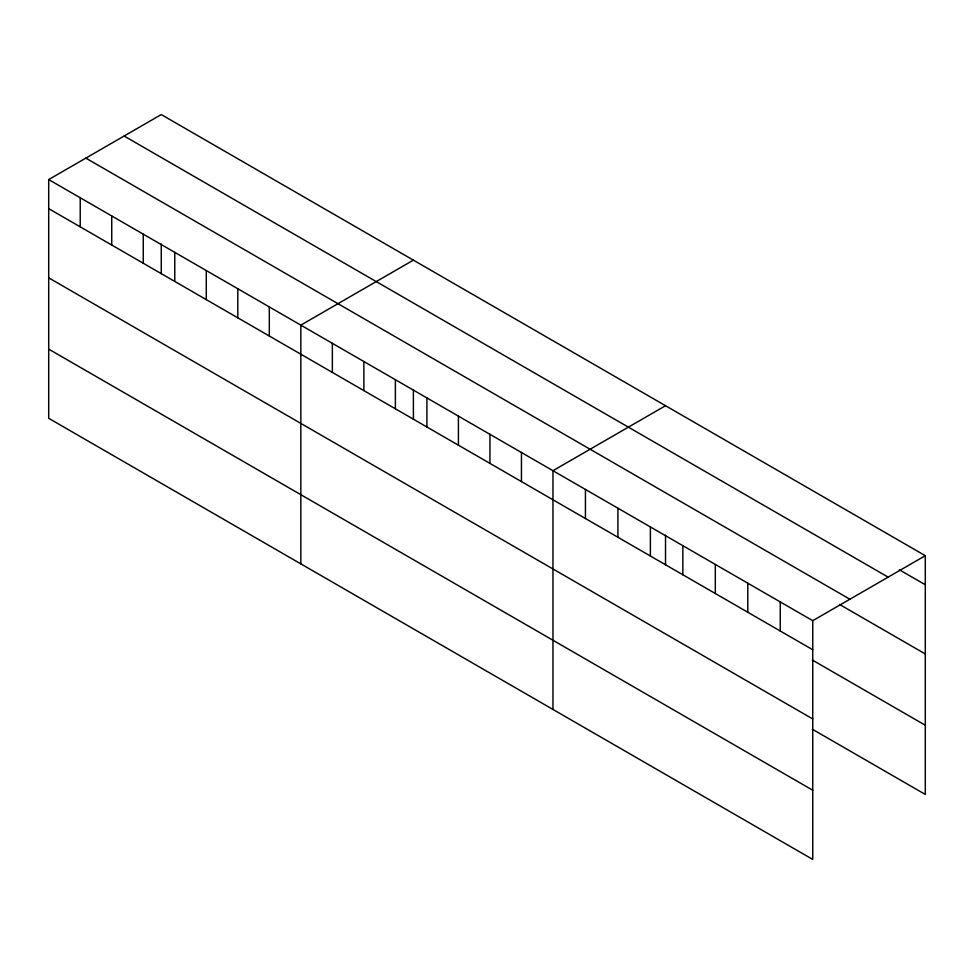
<?xml version="1.0" encoding="UTF-8"?>
<svg xmlns="http://www.w3.org/2000/svg" width="974" height="974" viewBox="0 0 974 974"><rect width="100%" height="100%" fill="white"/><g stroke="black" fill="none" stroke-linecap="round" stroke-linejoin="round"><path stroke-width="1.46" d="M48.7 179.569L812.742 620.682L812.742 859.421L48.7 418.309L48.7 179.569L161.258 114.579L925.3 555.691L925.3 794.431L812.304 729.197M413.39 260.143L300.832 325.133L300.832 563.873M665.522 405.708L552.964 470.698L552.964 709.437M812.742 620.682L925.3 555.691M899.319 569.766L925.3 584.765M124.112 136.019L888.154 577.132M85.846 158.117L849.888 599.229M839.576 604.464L925.3 653.956M48.7 208.643L812.742 649.755M812.304 660.007L925.3 725.24M48.7 277.834L812.742 718.946M48.7 349.118L812.742 790.231M780.271 601.932L780.271 631.006M747.789 583.183L747.789 612.256M715.318 564.433L715.318 593.507M682.847 545.696L682.847 574.757M665.522 535.164L665.522 564.871M650.376 526.946L650.376 556.02M617.906 508.197L617.906 537.271M585.435 489.447L585.435 518.521M521.443 452.508L521.443 481.582M489.934 434.307L489.934 463.381M458.413 416.117L458.413 445.191M426.904 397.916L426.904 426.989M413.39 389.6L413.39 419.295M395.383 379.726L395.383 408.788M363.862 361.524L363.862 390.598M332.353 343.335L332.353 372.397M269.311 306.932L269.311 336.006M237.802 288.742L237.802 317.816M206.281 270.541L206.281 299.615M174.772 252.351L174.772 281.425M161.258 244.036L161.258 273.731M143.251 234.15L143.251 263.224M111.73 215.96L111.73 245.034M80.221 197.759L80.221 226.832"/></g></svg>
